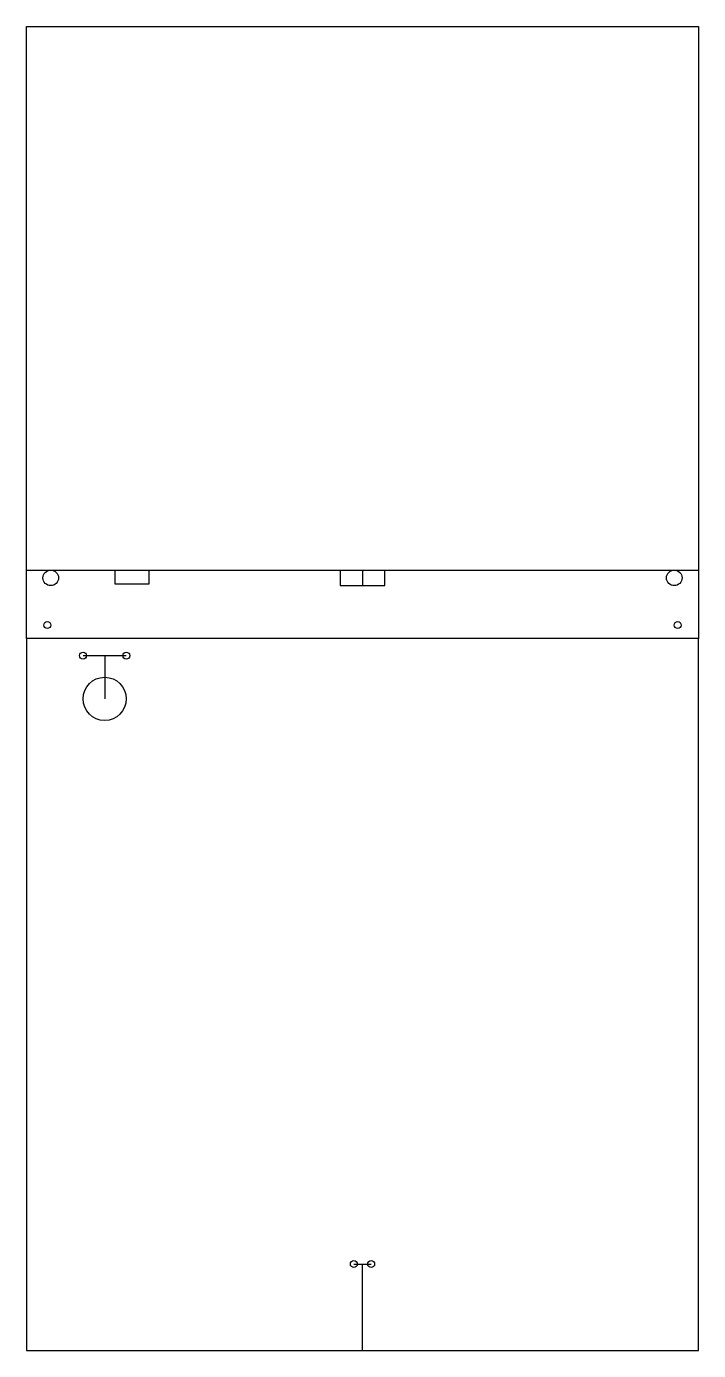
# Model space of a CAD drawing. Header units: millimetres. Extents: x 0 to 388, y -766 to 0.
import ezdxf

# ---------------------------------------------------------------- set-up
doc = ezdxf.new("R2010")
doc.units = ezdxf.units.MM
doc.layers.get('0').update_dxf_attribs({"linetype": 'CONTINUOUS'})

msp = doc.modelspace()

# ---------------------------------------------------------------- linework, layer by layer
for p, q in [((0, -314.5), (388.5, -314.5)), ((51, -314.5), (51, -322.5)), ((71, -322.5), (71, -314.5)), ((181.25, -314.5), (181.25, -323.5)), ((194.25, -314.5), (194.25, -323.5)), ((207.25, -323.5), (207.25, -314.5)), ((51, -322.5), (71, -322.5)), ((181.25, -323.5), (207.25, -323.5)), ((0, -354), (0, -766)), ((388.5, -766), (388.5, -354)), ((32.7, -364), (57.7, -364)), ((45.2, -364), (45.2, -389)), ((189.25, -716), (199.25, -716)), ((194.25, -766), (194.25, -716)), ((0, -766), (388.5, -766))]:
    msp.add_line(p, q)
msp.add_lwpolyline([(388.5, -354), (0, -354), (0, 0), (388.5, 0)], close=True)
for centre, radius in [((14, -319), 4.5), ((374.5, -319), 4.5), ((12, -346.3), 2), ((376.5, -346.3), 2), ((32.7, -364), 2), ((57.7, -364), 2), ((45.2, -389), 12.5), ((189.25, -716), 2), ((199.25, -716), 2)]:
    msp.add_circle(centre, radius)

doc.saveas('drawing.dxf')
